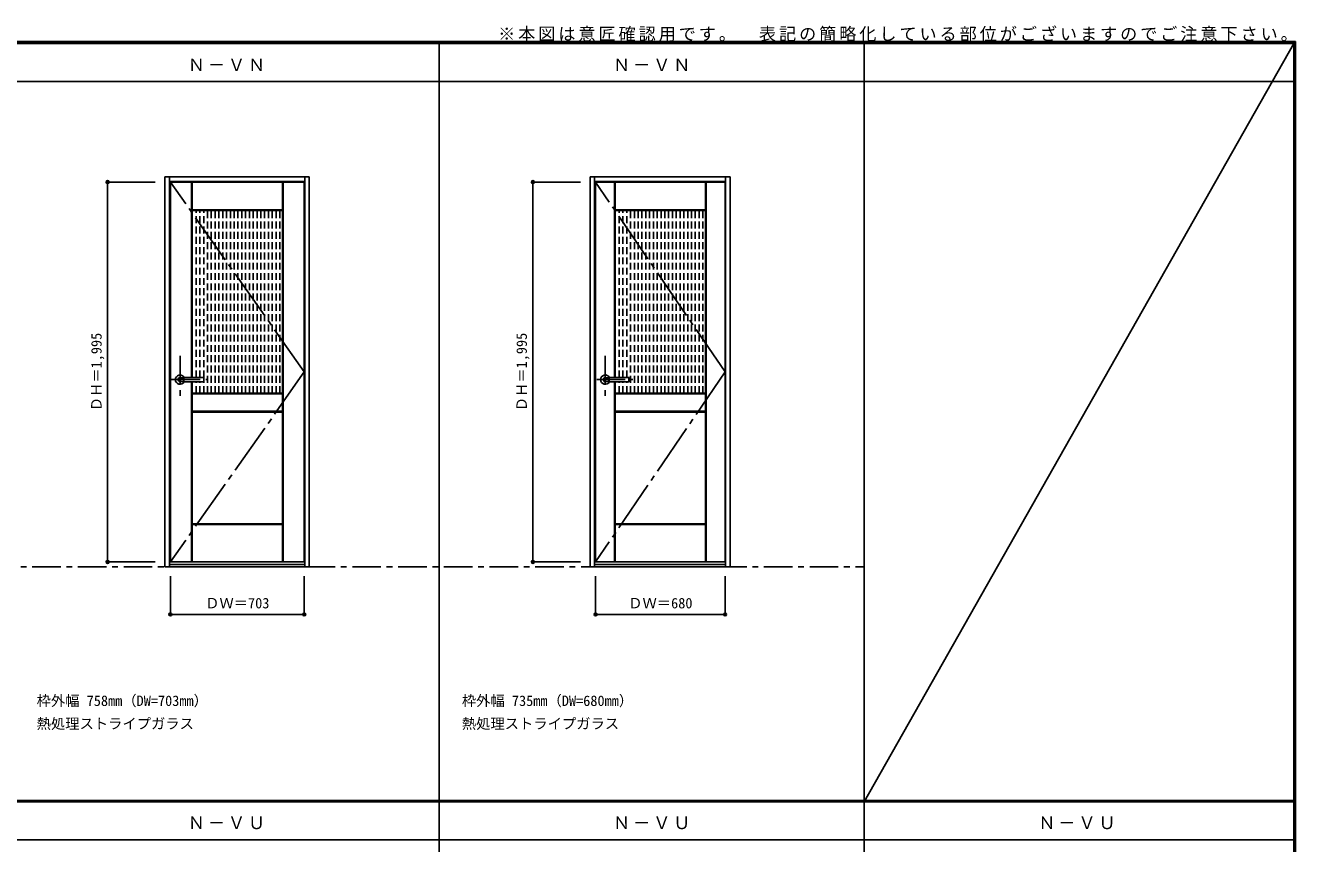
# Model space of a CAD drawing. Units: millimetres, scale not verified. Extents: x -58541 to 5700, y -4307 to 5098.
# Drawn here: x -966 to 5700, y -36 to 4260 of the extents above; entities that cross this region are included whole.
import ezdxf
from ezdxf.enums import TextEntityAlignment as Align

# ---------------------------------------------------------------- set-up
doc = ezdxf.new("R2010")
doc.units = ezdxf.units.MM
doc.header["$LTSCALE"] = 30
doc.header["$PDMODE"] = 32
doc.header["$PDSIZE"] = 15
for name, pattern in [('CHAIN1', [8, 5, -1, 1, -1]), ('CHAIN2', [12, 9, -1, 1, -1]), ('DASHED1', [1.8, 1.2, -0.6])]:
    doc.linetypes.add(name, pattern=pattern)
for name, color, linetype in [('0-1_通り芯', 4, 'CHAIN1'), ('0-2_扉', 3, 'Continuous'), ('0-3_仕上げ', 7, 'Continuous'), ('0-4_枠', 3, 'Continuous'), ('0-5_レバー', 3, 'Continuous'), ('0-7', 7, 'CHAIN2'), ('0-A_文字', 7, 'Continuous'), ('0-B_寸法', 7, 'Continuous'), ('0-C_ハッチ', 4, 'DASHED1'), ('F-1_枠', 6, 'Continuous'), ('F-A_文字', 7, 'Continuous')]:
    doc.layers.add(name, color=color, linetype=linetype)
doc.styles.add('ＭＳ ゴシック', font='')
doc.styles.get('ＭＳ ゴシック').set_extended_font_data('MS Gothic')

msp = doc.modelspace()

# ---------------------------------------------------------------- linework, layer by layer
at = {"layer": '0-1_通り芯'}
for p, q in [((-154.2, 2524.5), (-154.2, 2314.5)), ((2077.4, 2524.5), (2077.4, 2314.5)), ((-199.2, 2400.5), (-9.2, 2400.5)), ((2032.4, 2400.5), (2222.4, 2400.5))]:
    msp.add_line(p, q, dxfattribs=at)
at = {"layer": '0-1_通り芯', "color": 7}
msp.add_line((-5490, 1418), (3436.4, 1418), dxfattribs=at)
at = {"layer": '0-2_扉'}
for p, q in [((-205.2, 1443), (-205.2, 3438)), ((-205.2, 3438), (497.8, 3438)), ((497.8, 1443), (497.8, 3438)), ((2026.4, 1443), (2026.4, 3438)), ((2026.4, 3438), (2706.4, 3438)), ((2706.4, 1443), (2706.4, 3438)), ((-205.2, 1443), (497.8, 1443)), ((2026.4, 1443), (2706.4, 1443))]:
    msp.add_line(p, q, dxfattribs=at)
at = {"layer": '0-3_仕上げ'}
for p, q in [((-94.2, 2412), (-94.2, 3438)), ((-92.7, 3290.5), (-92.7, 3438)), ((-91.2, 3292), (-91.2, 3438)), ((383.8, 3292), (383.8, 3438)), ((385.3, 3290.5), (385.3, 3438)), ((386.8, 1443), (386.8, 3438)), ((2125.9, 2412), (2125.9, 3438)), ((2127.4, 3290.5), (2127.4, 3438)), ((2128.9, 3292), (2128.9, 3438)), ((2603.9, 3292), (2603.9, 3438)), ((2605.4, 3290.5), (2605.4, 3438)), ((2606.9, 1443), (2606.9, 3438)), ((-91.2, 3292), (-92.7, 3290.5)), ((-90.2, 3288), (-92.7, 3290.5)), ((383.8, 3292), (-91.2, 3292)), ((385.3, 3290.5), (382.8, 3288)), ((383.8, 3292), (385.3, 3290.5)), ((2128.9, 3292), (2127.4, 3290.5)), ((2129.9, 3288), (2127.4, 3290.5)), ((2603.9, 3292), (2128.9, 3292)), ((2605.4, 3290.5), (2602.9, 3288)), ((2603.9, 3292), (2605.4, 3290.5)), ((-94.2, 1443), (-94.2, 2389)), ((2125.9, 1443), (2125.9, 2389)), ((-91.2, 2326), (-92.7, 2327.5)), ((-91.2, 2234), (-91.2, 2326)), ((383.8, 2326), (-91.2, 2326)), ((382.8, 2330), (385.3, 2327.5)), ((383.8, 2326), (385.3, 2327.5)), ((383.8, 2234), (383.8, 2326)), ((385.3, 2232.5), (385.3, 2327.5)), ((2127.4, 2232.5), (2127.4, 2327.5)), ((2128.9, 2234), (2128.9, 2326)), ((2602.9, 2330), (2605.4, 2327.5)), ((2603.9, 2326), (2605.4, 2327.5)), ((2603.9, 2234), (2603.9, 2326)), ((2605.4, 2232.5), (2605.4, 2327.5)), ((-91.2, 2234), (-92.7, 2232.5)), ((-91.2, 2234), (383.8, 2234)), ((385.3, 2232.5), (382.8, 2230)), ((383.8, 2234), (385.3, 2232.5)), ((2128.9, 2234), (2127.4, 2232.5)), ((2129.9, 2230), (2127.4, 2232.5)), ((2128.9, 2234), (2603.9, 2234)), ((2605.4, 2232.5), (2602.9, 2230)), ((2603.9, 2234), (2605.4, 2232.5)), ((-92.7, 1443), (-92.7, 1640.5)), ((-91.2, 1443), (-91.2, 1639)), ((383.8, 1639), (-91.2, 1639)), ((382.8, 1643), (385.3, 1640.5)), ((383.8, 1639), (385.3, 1640.5)), ((383.8, 1443), (383.8, 1639)), ((385.3, 1443), (385.3, 1640.5)), ((2127.4, 1640.5), (2129.9, 1643)), ((2128.9, 1639), (2127.4, 1640.5)), ((2127.4, 1443), (2127.4, 1640.5)), ((2128.9, 1443), (2128.9, 1639)), ((2603.9, 1639), (2128.9, 1639)), ((2602.9, 1643), (2605.4, 1640.5)), ((2603.9, 1639), (2605.4, 1640.5)), ((2603.9, 1443), (2603.9, 1639)), ((2605.4, 1443), (2605.4, 1640.5))]:
    msp.add_line(p, q, dxfattribs=at)
at = {"layer": '0-3_仕上げ', "color": 3}
for p, q in [((382.8, 3288), (-90.2, 3288)), ((-90.2, 2412), (-90.2, 3288)), ((382.8, 2330), (382.8, 3288)), ((2602.9, 3288), (2129.9, 3288)), ((2129.9, 2412), (2129.9, 3288)), ((2602.9, 2330), (2602.9, 3288)), ((-90.2, 2330), (-90.2, 2389)), ((2129.9, 2330), (2129.9, 2389)), ((382.8, 2330), (-90.2, 2330)), ((2602.9, 2330), (2129.9, 2330)), ((-90.2, 2230), (-90.2, 1643)), ((2129.9, 2230), (2129.9, 1643)), ((382.8, 1643), (-90.2, 1643)), ((2602.9, 1643), (2129.9, 1643))]:
    msp.add_line(p, q, dxfattribs=at)
at = {"layer": '0-3_仕上げ'}
for points in [[(-90.2, 2230), (-92.7, 2232.5), (-92.7, 2327.5), (-90.2, 2330)], [(2603.9, 2326), (2128.9, 2326), (2127.4, 2327.5), (2129.9, 2330)], [(-91.2, 1639), (-92.7, 1640.5), (-90.2, 1643)]]:
    msp.add_lwpolyline(points, dxfattribs=at)
at = {"layer": '0-3_仕上げ', "color": 3}
for points in [[(-90.2, 2230), (382.8, 2230), (382.8, 1643)], [(2129.9, 2230), (2602.9, 2230), (2602.9, 1643)]]:
    msp.add_lwpolyline(points, dxfattribs=at)
at = {"layer": '0-4_枠'}
for p, q in [((-234.2, 1418), (-234.2, 3465)), ((-234.2, 3465), (523.8, 3465)), ((-210.2, 1418), (-210.2, 3465)), ((-210.2, 3441), (499.8, 3441)), ((499.8, 1418), (499.8, 3465)), ((1997.4, 1418), (1997.4, 3465)), ((1997.4, 3465), (2732.4, 3465)), ((2021.4, 1418), (2021.4, 3465)), ((2021.4, 3441), (2708.4, 3441)), ((2708.4, 1418), (2708.4, 3465)), ((2732.4, 1418), (2732.4, 3465)), ((-210.2, 1430), (499.8, 1430)), ((1997.4, 1418), (2732.4, 1418)), ((2021.4, 1430), (2708.4, 1430))]:
    msp.add_line(p, q, dxfattribs=at)
msp.add_lwpolyline([(-234.2, 1418), (523.8, 1418), (523.8, 3465)], dxfattribs=at)
at = {"layer": '0-5_レバー'}
for p, q in [((-154.2, 2410), (-135.2, 2410)), ((-135.2, 2411), (-134.2, 2412)), ((-135.2, 2390), (-135.2, 2411)), ((-134.2, 2412), (-30.2, 2412)), ((-29.2, 2411), (-30.2, 2412)), ((-29.2, 2390), (-29.2, 2411)), ((2077.4, 2410), (2096.4, 2410)), ((2096.4, 2411), (2097.4, 2412)), ((2096.4, 2390), (2096.4, 2411)), ((2097.4, 2412), (2201.4, 2412)), ((2202.4, 2411), (2201.4, 2412)), ((2202.4, 2390), (2202.4, 2411)), ((-154.2, 2391), (-135.2, 2391)), ((-135.2, 2390), (-134.2, 2389)), ((-30.2, 2389), (-134.2, 2389)), ((-29.2, 2390), (-30.2, 2389)), ((2077.4, 2391), (2096.4, 2391)), ((2096.4, 2390), (2097.4, 2389)), ((2201.4, 2389), (2097.4, 2389)), ((2202.4, 2390), (2201.4, 2389))]:
    msp.add_line(p, q, dxfattribs=at)
at = {"layer": '0-5_レバー', "color": 4}
for p, q in [((-134.2, 2389), (-134.2, 2412)), ((-30.2, 2412), (-30.2, 2389)), ((2097.4, 2389), (2097.4, 2412)), ((2201.4, 2412), (2201.4, 2389))]:
    msp.add_line(p, q, dxfattribs=at)
for centre, radius, start, end in [((-154.2, 2400.5), 24.55, 27.93255, 332.06745), ((-154.2, 2400.5), 11, 59.72736, 300.27264), ((2077.4, 2400.5), 24.55, 27.93255, 332.06745), ((2077.4, 2400.5), 11, 59.72736, 300.27264)]:
    msp.add_arc(centre, radius, start, end, dxfattribs=at)
at = {"layer": '0-5_レバー'}
for centre in [(-154.2, 2400.5), (2077.4, 2400.5)]:
    msp.add_arc(centre, 9.5, 90, 270, dxfattribs=at)
at = {"layer": '0-7'}
for p, q in [((497.8, 2440.5), (-205.2, 3438)), ((2706.4, 2440.5), (2026.4, 3438)), ((497.8, 2440.5), (-205.2, 1443)), ((2706.4, 2440.5), (2026.4, 1443))]:
    msp.add_line(p, q, dxfattribs=at)
at = {"layer": '0-B_寸法', "color": 4}
for p, q in [((-534.2, 3438), (-534.2, 1443)), ((-534.2, 3438), (-284.2, 3438)), ((1697.4, 3438), (1947.4, 3438)), ((1697.4, 3438), (1697.4, 1443)), ((-534.2, 1443), (-284.2, 1443)), ((1697.4, 1443), (1947.4, 1443)), ((-205.2, 1168), (-205.2, 1368)), ((2026.4, 1168), (2026.4, 1368))]:
    msp.add_line(p, q, dxfattribs=at)
for points in [[(-205.2, 1168), (497.8, 1168), (497.8, 1368)], [(2026.4, 1168), (2706.4, 1168), (2706.4, 1368)]]:
    msp.add_lwpolyline(points, dxfattribs=at)
at = {"layer": '0-B_寸法'}
for p in [(-534.2, 3438), (1697.4, 3438), (-534.2, 1443), (1697.4, 1443), (-205.2, 1168), (497.8, 1168), (2026.4, 1168), (2706.4, 1168)]:
    msp.add_point(p, dxfattribs=at)
at = {"layer": '0-C_ハッチ'}
for p, q in [((-70.2, 2412), (-70.2, 3288)), ((-50.2, 2412), (-50.2, 3288)), ((-30.2, 2412), (-30.2, 3288)), ((-10.2, 2330), (-10.2, 3288)), ((9.8, 2330), (9.8, 3288)), ((29.8, 2330), (29.8, 3288)), ((49.8, 2330), (49.8, 3288)), ((69.8, 2330), (69.8, 3288)), ((89.8, 2330), (89.8, 3288)), ((109.8, 2330), (109.8, 3288)), ((129.8, 2330), (129.8, 3288)), ((149.8, 2330), (149.8, 3288)), ((169.8, 2330), (169.8, 3288)), ((189.8, 2330), (189.8, 3288)), ((209.8, 2330), (209.8, 3288)), ((229.8, 2330), (229.8, 3288)), ((249.8, 2330), (249.8, 3288)), ((269.8, 2330), (269.8, 3288)), ((289.8, 2330), (289.8, 3288)), ((309.8, 2330), (309.8, 3288)), ((329.8, 2330), (329.8, 3288)), ((349.8, 2330), (349.8, 3288)), ((369.8, 2330), (369.8, 3288)), ((2149.9, 2412), (2149.9, 3288)), ((2169.9, 2412), (2169.9, 3288)), ((2189.9, 2412), (2189.9, 3288)), ((2209.9, 2330), (2209.9, 3288)), ((2229.9, 2330), (2229.9, 3288)), ((2249.9, 2330), (2249.9, 3288)), ((2269.9, 2330), (2269.9, 3288)), ((2289.9, 2330), (2289.9, 3288)), ((2309.9, 2330), (2309.9, 3288)), ((2329.9, 2330), (2329.9, 3288)), ((2349.9, 2330), (2349.9, 3288)), ((2369.9, 2330), (2369.9, 3288)), ((2389.9, 2330), (2389.9, 3288)), ((2409.9, 2330), (2409.9, 3288)), ((2429.9, 2330), (2429.9, 3288)), ((2449.9, 2330), (2449.9, 3288)), ((2469.9, 2330), (2469.9, 3288)), ((2489.9, 2330), (2489.9, 3288)), ((2509.9, 2330), (2509.9, 3288)), ((2529.9, 2330), (2529.9, 3288)), ((2549.9, 2330), (2549.9, 3288)), ((2569.9, 2330), (2569.9, 3288)), ((2589.9, 2330), (2589.9, 3288)), ((-70.2, 2330), (-70.2, 2389)), ((-50.2, 2330), (-50.2, 2389)), ((-30.2, 2330), (-30.2, 2389)), ((2149.9, 2330), (2149.9, 2389)), ((2169.9, 2330), (2169.9, 2389)), ((2189.9, 2330), (2189.9, 2389))]:
    msp.add_line(p, q, dxfattribs=at)
at = {"layer": 'F-1_枠'}
for p, q in [((-6000, 4175), (5700, 4175)), ((-6000, 4170), (5700, 4170)), ((-6000, 4165), (5700, 4165)), ((1204.8, 4175), (1204.8, -3790)), ((3436.4, 4175), (3436.4, -3790)), ((5690, 4175), (5690, -4205)), ((5695, 4175), (5695, -4205)), ((5700, 4175), (5700, -4205)), ((-6000, 3965), (5700, 3965)), ((-6000, 190.5), (5700, 190.5)), ((-6000, 187.5), (5700, 187.5)), ((-6000, 184.5), (5700, 184.5)), ((-6000, -15.5), (5700, -15.5))]:
    msp.add_line(p, q, dxfattribs=at)
at = {"layer": 'F-A_文字'}
msp.add_line((5690, 4165), (3436.4, 184.5), dxfattribs=at)

# ---------------------------------------------------------------- texts
at = {"layer": '0-A_文字', "style": 'ＭＳ ゴシック'}
for s, p in [('枠外幅 758mm（DW=703mm）', (-906.8, 670.5)), ('枠外幅 735mm（DW=680mm）', (1324.8, 670.5)), ('熱処理ストライプガラス', (-906.8, 550.5)), ('熱処理ストライプガラス', (1324.8, 550.5))]:
    msp.add_text(s, height=54.99, dxfattribs=at).set_placement(p, align=Align.BOTTOM_LEFT)
at = {"layer": '0-A_文字', "char_height": 65.98, "attachment_point": 7, "style": 'ＭＳ ゴシック'}
for s, insert in [('\\T1.17;※本図は意匠確認用です。\u3000表記の簡略化している部位がございますのでご注意下さい。', (1515, 4175)), ('\\T1.17;Ｎ－ＶＮ', (-113.5, 4020)), ('\\T1.17;Ｎ－ＶＮ', (2118.1, 4020)), ('\\T1.17;Ｎ－ＶＵ', (-113.5, 39.5)), ('\\T1.17;Ｎ－ＶＵ', (2118.1, 39.5)), ('\\T1.17;Ｎ－ＶＵ', (4349.7, 39.5))]:
    msp.add_mtext(s, dxfattribs=dict(at, insert=insert))
at = {"layer": '0-B_寸法', "style": 'ＭＳ ゴシック'}
for p in [(-549.2, 2234.25), (1682.4, 2234.25)]:
    msp.add_text('ＤＨ＝1,995', height=54.99, rotation=90, dxfattribs=at).set_placement(p, align=Align.BOTTOM_LEFT)
for s, p in [('ＤＷ＝703', (-22.45, 1183)), ('ＤＷ＝680', (2197.65, 1183))]:
    msp.add_text(s, height=54.99, dxfattribs=at).set_placement(p, align=Align.BOTTOM_LEFT)

doc.saveas('drawing.dxf')
